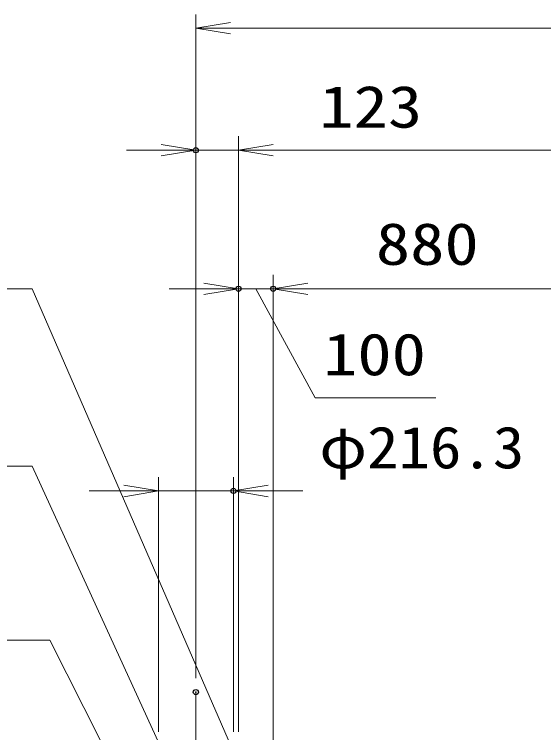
# Model space of a CAD drawing. Units: millimetres at full size. Extents: x -11880 to 11880, y -8400 to 8400.
# Drawn here: x 747 to 2274, y 584 to 2657 of the extents above; entities that cross this region are included whole.
import ezdxf
from ezdxf.enums import TextEntityAlignment as Align

# ---------------------------------------------------------------- set-up
doc = ezdxf.new("R2010")
doc.units = ezdxf.units.MM
doc.header["$LTSCALE"] = 30
doc.header["$PDMODE"] = 32
doc.header["$PDSIZE"] = 15
doc.linetypes.add('USER1', pattern=[18, 12, -1.5, 3, -1.5])
for name, color, linetype, lineweight in [('0-2_軸線', 200, 'USER1', 15), ('0-4_寸法線', 4, 'Continuous', 18), ('0-5_0', 7, 'Continuous', 18)]:
    doc.layers.add(name, color=color, linetype=linetype, lineweight=lineweight)
doc.layers.add('0-6_Defpoints', color=7, linetype='Continuous')
doc.styles.add('ＭＳ ゴシック', font='')
doc.styles.get('ＭＳ ゴシック').set_extended_font_data('MS Gothic')

# ---------------------------------------------------------------- blocks, each defined once
blk = doc.blocks.new('_Open')
at = {"layer": '0-5_0', "color": 4}
blk.add_line((-30, 5), (0, 0), dxfattribs=at)
blk.add_lwpolyline([(-30, -5), (0, 0), (-30, 0)], dxfattribs=at)
blk = doc.blocks.new('S295')
at = {"layer": '0-4_寸法線'}
blk.add_lwpolyline([(8122026, 81912200.6), (8173602, 81912200.6), (8191726.2, 81870515.5), (8192922.4, 81867764.3)], dxfattribs=at)
blk = doc.blocks.new('S296')
at = {"layer": '0-4_寸法線'}
blk.add_lwpolyline([(8134726.8, 81896834), (8173602, 81896834), (8191493.3, 81857744.1), (8192741.8, 81855016.2)], dxfattribs=at)
blk = doc.blocks.new('S297')
at = {"layer": '0-4_寸法線'}
blk.add_lwpolyline([(8138337.5, 81881774.6), (8175139.1, 81881774.6), (8185455.1, 81861306.8), (8186805.3, 81858627.8)], dxfattribs=at)

msp = doc.modelspace()

# ---------------------------------------------------------------- linework, layer by layer
at = {"layer": '0-2_軸線'}
msp.add_line((1270.88, 701.2), (1270.88, -772.95), dxfattribs=at)
at = {"layer": '0-4_寸法線'}
for p, q in [((1270.88, 741.2), (1270.88, 2657.2)), ((1270.88, 2617.2), (4523.88, 2617.2)), ((1270.88, 741.2), (1270.88, 2305.19)), ((1393.88, 586.63), (1393.88, 2305.19)), ((1393.88, 586.63), (1393.88, 2305.19)), ((1170.88, 2265.19), (1070.88, 2265.19)), ((1393.88, 2265.19), (1270.88, 2265.19)), ((1393.88, 2265.19), (4393.88, 2265.19)), ((1493.88, 2265.19), (1593.88, 2265.19)), ((1393.88, 586.63), (1393.88, 1905.19)), ((1493.88, 486.63), (1493.88, 1905.19)), ((1493.88, 486.63), (1493.88, 1905.19)), ((1293.88, 1865.19), (1193.88, 1865.19)), ((1493.88, 1865.19), (1393.88, 1865.19)), ((2373.88, 1865.19), (1493.88, 1865.19)), ((1593.88, 1865.19), (1693.88, 1865.19)), ((2273.88, 1865.19), (2173.88, 1865.19)), ((1162.73, 586.63), (1162.73, 1321.81)), ((1379.03, 586.63), (1379.03, 1321.81)), ((1062.73, 1281.81), (962.73, 1281.81)), ((1162.73, 1281.81), (1379.03, 1281.81)), ((1479.03, 1281.81), (1579.03, 1281.81))]:
    msp.add_line(p, q, dxfattribs=at)
msp.add_lwpolyline([(1443.88, 1865.19), (1614.36, 1550.47), (1963.16, 1550.47)], dxfattribs=at)
at = {"layer": '0-6_Defpoints'}
for p in [(1270.88, 2265.19), (1393.88, 1865.19), (1493.88, 1865.19), (1379.03, 1281.81), (1270.88, 701.2)]:
    msp.add_point(p, dxfattribs=at)

# ---------------------------------------------------------------- block references
at = {"layer": '0-4_寸法線', "xscale": 3.333333, "yscale": 3.333333, "rotation": 180}
for p in [(1270.88, 2617.2), (1393.88, 2265.19), (1393.88, 2265.19), (1493.88, 1865.19), (1493.88, 1865.19), (1379.03, 1281.81)]:
    msp.add_blockref('_Open', p, dxfattribs=at)
at = {"layer": '0-4_寸法線'}
for name, p, xscale, yscale in [('S295', (-271654.79, -2728541.35), 0.03333333, 0.03333333), ('_Open', (1270.88, 2265.19), 3.333333, 3.333333), ('_Open', (1393.88, 1865.19), 3.333333, 3.333333), ('S296', (-271654.79, -2728541.35), 0.03333333, 0.03333333), ('_Open', (1162.73, 1281.81), 3.333333, 3.333333), ('S297', (-271654.79, -2728541.35), 0.03333333, 0.03333333)]:
    msp.add_blockref(name, p, dxfattribs=dict(at, xscale=xscale, yscale=yscale))

# ---------------------------------------------------------------- texts
at = {"layer": '0-4_寸法線', "color": 254, "style": 'ＭＳ ゴシック'}
for s, width, p in [('123', 1.2, (1626.78, 2293.87)), ('880', 1.2, (1789.88, 1897.87)), ('100', 1.2, (1637.56, 1579.16)), ('φ216.3', 1.1, (1626.74, 1310.49))]:
    msp.add_text(s, height=121.2, dxfattribs=dict(at, width=width)).set_placement(p, align=Align.BOTTOM_LEFT)

doc.saveas('drawing.dxf')
